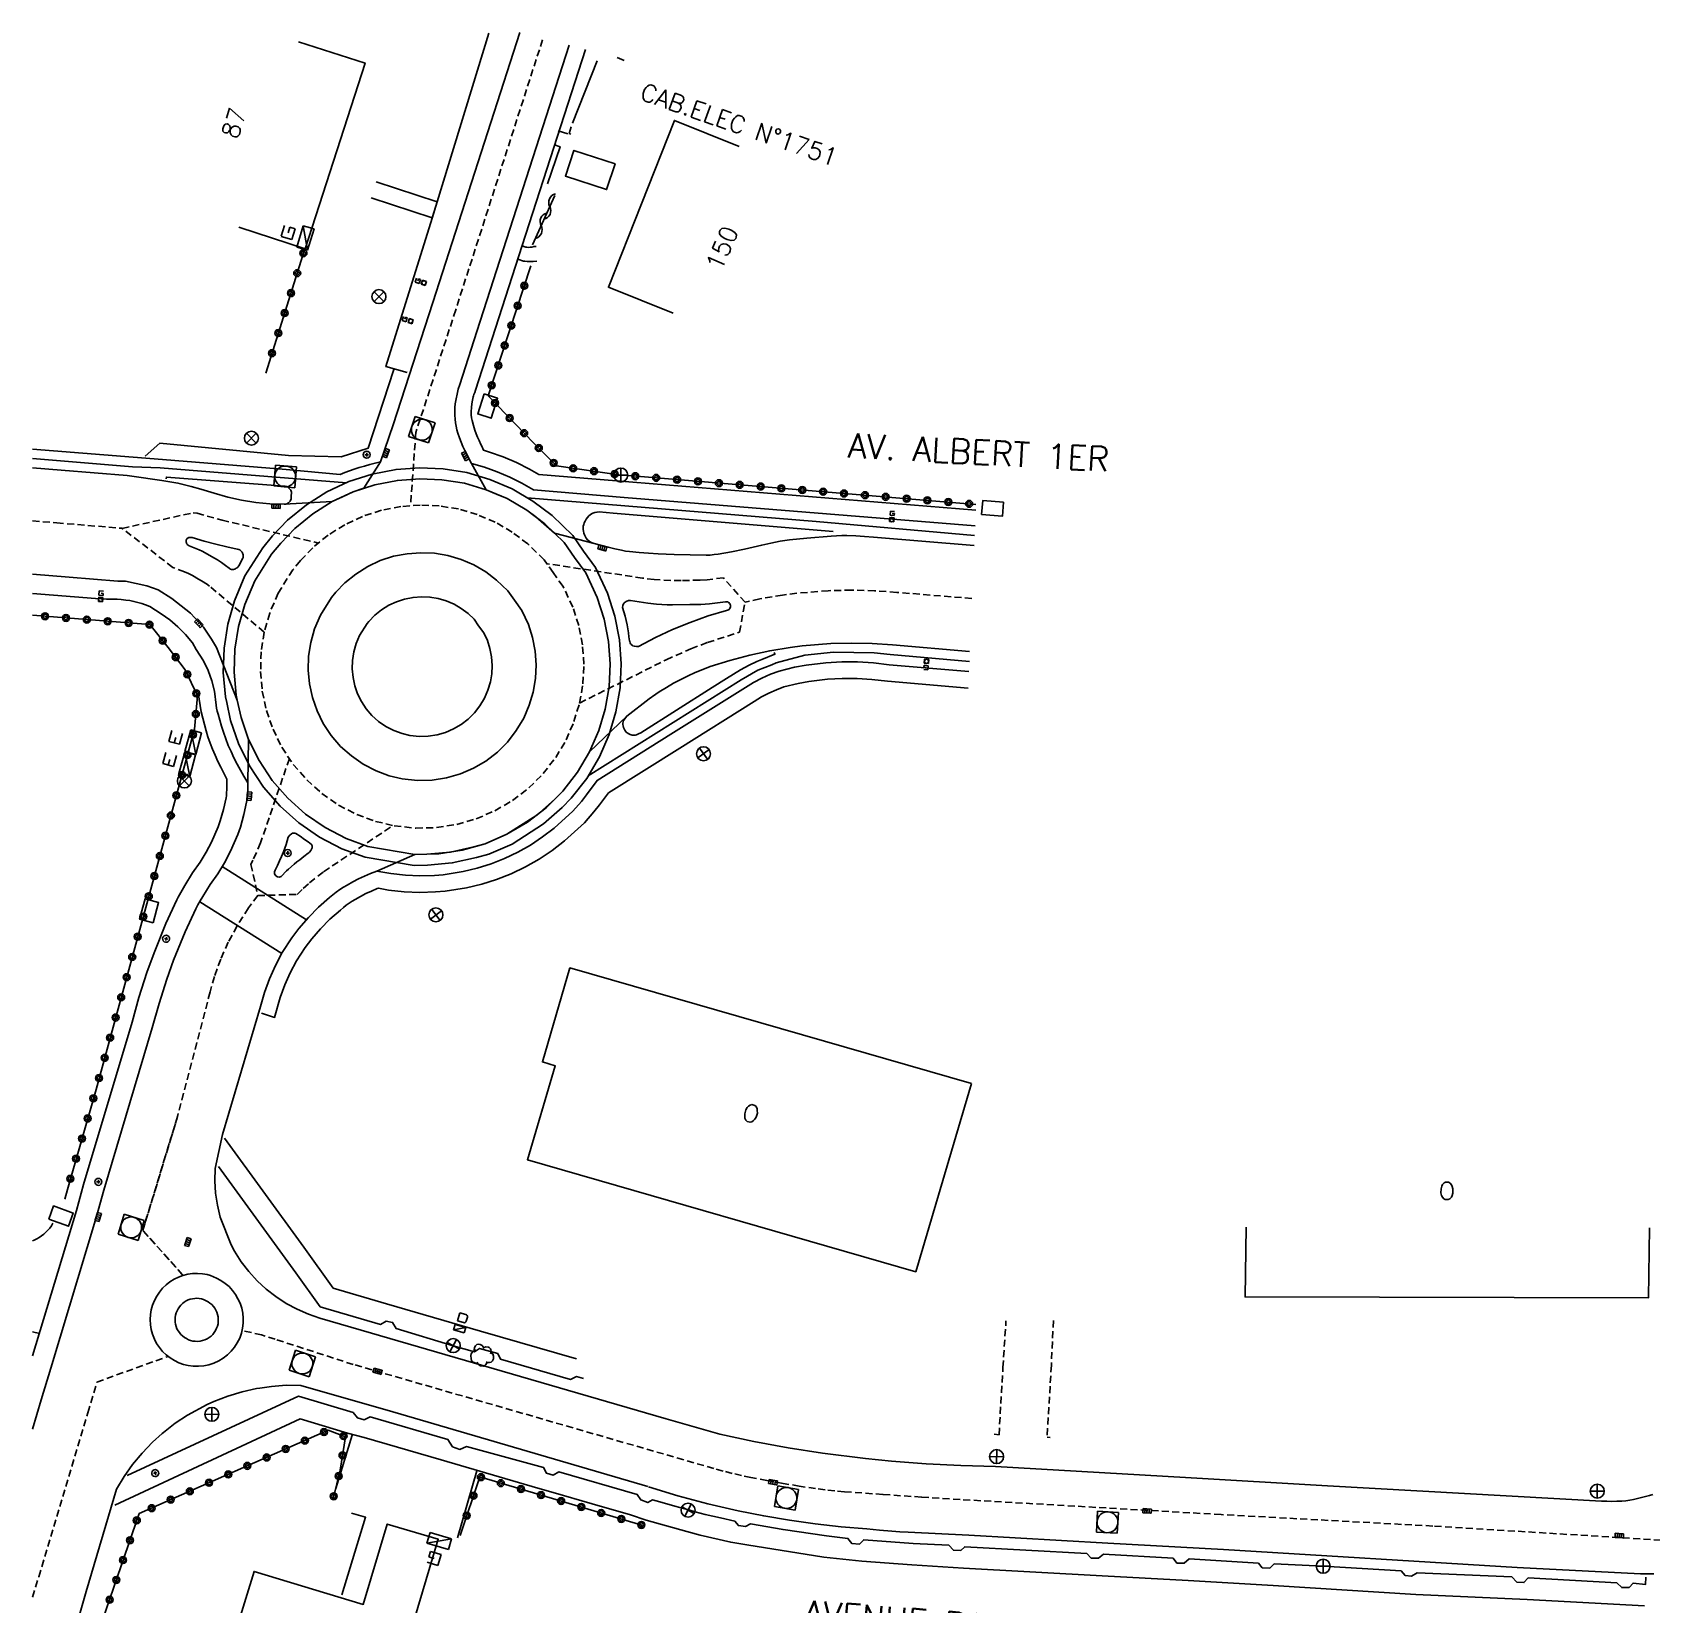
# Model space of a CAD drawing. Header units: millimetres. Extents: x 159000 to 159487, y 157000 to 157996.
# Drawn here: x 159000 to 159116, y 157536.9 to 157649.5 of the extents above; entities that cross this region are included whole.
import ezdxf
from ezdxf.enums import TextEntityAlignment as Align

# ---------------------------------------------------------------- set-up
doc = ezdxf.new("R2010")
doc.units = ezdxf.units.MM
doc.linetypes.add('DASHED', pattern=[0.75, 0.5, -0.25])
doc.layers.get('0').update_dxf_attribs({"linetype": 'CONTINUOUS'})
for name, color, linetype in [('W0001', 6, 'DASHED'), ('W0006', 2, 'CONTINUOUS'), ('W0008', 7, 'CONTINUOUS'), ('W0014', 7, 'CONTINUOUS'), ('W0015', 2, 'CONTINUOUS'), ('W0017', 7, 'CONTINUOUS'), ('W0020', 2, 'CONTINUOUS'), ('W0050', 7, 'CONTINUOUS'), ('W0051', 7, 'CONTINUOUS'), ('W0100', 7, 'CONTINUOUS'), ('W0105', 7, 'CONTINUOUS'), ('W0112', 1, 'DASHED'), ('W0300', 7, 'CONTINUOUS'), ('W0310', 3, 'CONTINUOUS'), ('W0322', 7, 'CONTINUOUS'), ('W0400', 7, 'CONTINUOUS'), ('W0420', 7, 'CONTINUOUS'), ('W0425', 7, 'CONTINUOUS'), ('W0430', 7, 'CONTINUOUS'), ('W0431', 7, 'CONTINUOUS'), ('W0432', 7, 'CONTINUOUS'), ('W0438', 7, 'CONTINUOUS'), ('W0469', 7, 'CONTINUOUS'), ('W0856', 7, 'CONTINUOUS'), ('W0989', 7, 'CONTINUOUS'), ('W0991', 7, 'CONTINUOUS'), ('W1336', 3, 'CONTINUOUS'), ('W1338', 7, 'CONTINUOUS'), ('W1471', 7, 'CONTINUOUS')]:
    doc.layers.add(name, color=color, linetype=linetype)
doc.styles.get("Standard").update_dxf_attribs({"font": 'romans.shx', "width": 0.85})

# ---------------------------------------------------------------- blocks, each defined once
blk = doc.blocks.new('T856')
for p, q in [((-0.125, 0), (0.125, 0)), ((0, 0.125), (0, -0.125))]:
    blk.add_line(p, q)
blk.add_ellipse((0, 0), major_axis=(-0.177, 0.177), ratio=1, start_param=3.9269908, end_param=10.2101761)
blk = doc.blocks.new('T425')
for p, q in [((-0.15, 0.6), (0.15, 0.6)), ((-0.15, 0.6), (-0.15, 0.3)), ((-0.15, 0.3), (0.15, 0.3)), ((-0.15, 0.15), (0.15, 0.15)), ((-0.15, -0.15), (-0.15, 0.15)), ((0, 0.45), (0.15, 0.45)), ((0.15, 0.45), (0.15, 0.3)), ((0.15, 0.15), (0.15, -0.15)), ((0.15, -0.15), (-0.15, -0.15))]:
    blk.add_line(p, q)
blk.add_ellipse((0, 0), major_axis=(-0.106, 0.106), ratio=1, start_param=3.926991, end_param=10.210176)
blk = doc.blocks.new('T400')
for p, q in [((-0.15, 0.3), (0.15, 0.3)), ((-0.15, -0.25), (-0.15, 0.3)), ((-0.15, 0.15), (0.15, 0.15)), ((-0.15, 0), (0.15, 0)), ((0.15, 0.3), (0.15, -0.25)), ((-0.15, -0.15), (0.15, -0.15)), ((-0.15, -0.25), (-0.15, -0.3)), ((-0.15, -0.3), (0.15, -0.3)), ((0.15, -0.3), (0.15, -0.25))]:
    blk.add_line(p, q)
blk = doc.blocks.new('T1471')
at = {"color": 0, "linetype": 'Continuous', "flags": 128}
blk.add_lwpolyline([(-0.75, -0.5), (-0.75, 0.5), (0.75, 0.5), (0.75, -0.5), (-0.75, -0.5)], dxfattribs=at)
blk = doc.blocks.new('T430')
at = {"flags": 128}
for points in [[(-0.4, 2.1), (0.4, 2.1)], [(-0.4, 2.1), (-0.4, 1.3)], [(-0.4, 1.7), (0, 1.7)], [(-0.4, 1.3), (0.4, 1.3)], [(0.8, 0.8), (-0.8, 0.8)], [(-0.8, 0.8), (-0.8, 0)], [(0.8, 0.8), (-0.8, 0)], [(-0.8, 0), (0.8, 0)], [(0.8, 0), (0.8, 0.8)]]:
    blk.add_lwpolyline(points, dxfattribs=at)
blk = doc.blocks.new('T420')
for p, q in [((0.75, 0.75), (-0.75, 0.75)), ((-0.75, 0.75), (-0.75, -0.75)), ((0.75, 0.75), (0.75, -0.75)), ((0.75, -0.75), (-0.75, -0.75))]:
    blk.add_line(p, q)
blk.add_ellipse((0, 0), major_axis=(-0.53, 0.53), ratio=1, start_param=3.926991, end_param=10.210176)
blk = doc.blocks.new('T432')
at = {"flags": 128}
for points in [[(-0.4, 2.1), (-0.4, 1.3)], [(-0.4, 1.3), (0.4, 1.3)], [(-0.39, 2.1), (0.41, 2.1)], [(0, 1.7), (0.4, 1.7)], [(0.4, 1.3), (0.4, 1.7)], [(0.8, 0.8), (-0.8, 0.8)], [(-0.8, 0.8), (-0.8, 0)], [(0.8, 0.8), (-0.8, 0)], [(-0.8, 0), (0.8, 0)], [(0.8, 0), (0.8, 0.8)]]:
    blk.add_lwpolyline(points, dxfattribs=at)
blk = doc.blocks.new('T469')
at = {"color": 0, "linetype": 'Continuous', "flags": 128}
for points in [[(-0.35, 0.35), (0.35, -0.35)], [(-0.35, -0.35), (0.35, 0.35)]]:
    blk.add_lwpolyline(points, dxfattribs=at)
at = {"color": 0, "linetype": 'Continuous'}
blk.add_circle((0, 0), 0.5, dxfattribs=at)
blk = doc.blocks.new('t322o')
at = {"color": 0, "linetype": 'Continuous'}
for radius in [0.25, 0.15]:
    blk.add_circle((0, 0), radius, dxfattribs=at)
blk = doc.blocks.new('t310o')
at = {"color": 0, "linetype": 'Continuous'}
for centre, start, end in [((-0.5, 0.38), 216.8699, 323.1304), ((0.5, -0.37), 36.8699, 143.1303)]:
    blk.add_arc(centre, 0.625, start, end, dxfattribs=at)
blk = doc.blocks.new('T300')
for p, q in [((-0.8, 0.51), (-0.86, 0.34)), ((-0.86, 0.34), (-0.86, 0.17)), ((-0.86, 0.17), (-0.74, 0.06)), ((-0.69, 0.63), (-0.8, 0.51)), ((-0.8, -0.06), (-0.74, 0.06)), ((-0.74, 0.06), (-0.69, 0.11)), ((-0.57, 0.69), (-0.69, 0.63)), ((-0.46, 0.69), (-0.57, 0.69)), ((-0.29, 0.63), (-0.46, 0.69)), ((-0.29, 0.63), (-0.17, 0.74)), ((-0.23, 0.57), (-0.29, 0.63)), ((-0.17, 0.74), (-0.06, 0.8)), ((-0.06, 0.8), (0.06, 0.8)), ((0.06, 0.8), (0.23, 0.74)), ((0.23, 0.74), (0.34, 0.63)), ((0.34, 0.63), (0.4, 0.51)), ((0.46, 0.46), (0.34, 0.46)), ((0.4, 0.51), (0.4, 0.46)), ((0.57, 0.4), (0.46, 0.46)), ((0.57, 0.4), (0.69, 0.29)), ((0.69, 0.29), (0.74, 0.17)), ((0.74, 0.06), (0.69, -0.17)), ((0.74, 0.17), (0.74, 0.06)), ((-0.8, -0.17), (-0.8, -0.06)), ((-0.8, -0.23), (-0.8, -0.17)), ((-0.74, -0.34), (-0.8, -0.23)), ((-0.69, -0.4), (-0.74, -0.34)), ((-0.51, -0.46), (-0.69, -0.4)), ((-0.4, -0.46), (-0.51, -0.46)), ((-0.4, -0.46), (-0.34, -0.46)), ((-0.34, -0.46), (-0.34, -0.4)), ((-0.34, -0.51), (-0.34, -0.46)), ((-0.29, -0.63), (-0.34, -0.51)), ((-0.17, -0.74), (-0.29, -0.63)), ((-0.06, -0.8), (-0.17, -0.74)), ((0.06, -0.8), (-0.06, -0.8)), ((0.17, -0.74), (0.06, -0.8)), ((0.23, -0.69), (0.17, -0.74)), ((0.29, -0.46), (0.23, -0.46)), ((0.29, -0.63), (0.23, -0.69)), ((0.46, -0.4), (0.29, -0.46)), ((0.34, -0.51), (0.29, -0.63)), ((0.34, -0.51), (0.34, -0.46)), ((0.57, -0.34), (0.46, -0.4)), ((0.63, -0.29), (0.57, -0.34)), ((0.69, -0.17), (0.63, -0.29))]:
    blk.add_line(p, q)
blk = doc.blocks.new('T438')
for p, q in [((-0.4, 0.2), (0.4, 0.2)), ((-0.4, -0.2), (-0.4, 0.2)), ((0.15, 1.1), (-0.3, 1.1)), ((-0.3, 1.1), (-0.3, 0.5)), ((-0.3, 0.5), (0.15, 0.5)), ((0.3, 0.65), (0.3, 0.95)), ((0.4, 0.2), (0.4, -0.2))]:
    blk.add_line(p, q)
at = {"flags": 128}
for points in [[(-0.4, -0.2), (0.4, 0.2)], [(0.4, -0.2), (-0.4, -0.2)]]:
    blk.add_lwpolyline(points, dxfattribs=at)
for centre, major_axis, start_param, end_param in [((0.15, 0.95), (0.106, -0.106), 0.785398, 2.356194), ((0.15, 0.65), (0.106, 0.106), 3.926991, 5.497787)]:
    blk.add_ellipse(centre, major_axis=major_axis, ratio=1, start_param=start_param, end_param=end_param)

msp = doc.modelspace()

# ---------------------------------------------------------------- linework, layer by layer
at = {"layer": 'W0001'}
for points in [[(159036.55, 157648.94), (159030.33, 157629.6), (159027.47, 157620.8), (159027.47, 157620.8), (159027.09, 157615.56)], [(159000, 157614.48), (159001.74, 157614.34), (159006.42, 157613.95), (159006.44, 157613.94), (159011.52, 157615.06), (159011.8, 157615.02), (159013.59, 157614.53), (159020.5, 157612.89)], [(159016.61, 157606.51), (159012.69, 157609.8), (159012.47, 157609.96), (159012.38, 157610.02), (159012.28, 157610.09), (159011.9, 157610.31), (159011.46, 157610.56), (159011.32, 157610.64), (159011.19, 157610.7), (159010.9, 157610.82), (159010.06, 157611.15), (159006.42, 157613.95)], [(159039.2, 157601.43), (159045.41, 157604.53), (159047.18, 157605.32), (159048.36, 157605.77), (159050.65, 157606.5), (159051.06, 157608.65), (159049.5, 157610.4), (159048.34, 157610.26), (159047.82, 157610.23), (159046.47, 157610.21), (159045.73, 157610.2), (159044.55, 157610.28), (159043.71, 157610.38), (159036.86, 157611.41)], [(159067.31, 157608.92), (159061.92, 157609.36), (159060.34, 157609.48), (159058.69, 157609.52), (159057.02, 157609.48), (159054.76, 157609.3), (159053.73, 157609.17), (159052.11, 157608.9), (159051.06, 157608.65)], [(159018.41, 157597.46), (159016.35, 157591.42), (159015.8, 157590.18), (159015.66, 157589.88), (159016.15, 157587.64), (159018.98, 157587.73), (159019.4, 157588.16), (159019.85, 157588.56), (159020.86, 157589.35), (159025.84, 157592.66)], [(159016.15, 157587.64), (159015.49, 157586.76), (159014.66, 157585.47), (159014.03, 157584.3), (159013.49, 157583.09), (159013.04, 157581.85), (159012.73, 157580.74), (159010.4, 157571.82)], [(159012.77, 157560.43), (159012.52, 157560.5), (159012.18, 157560.56), (159011.83, 157560.58), (159011.48, 157560.57), (159011.13, 157560.52), (159010.79, 157560.44), (159010.46, 157560.32), (159010.15, 157560.17), (159009.85, 157559.98), (159009.58, 157559.77), (159009.33, 157559.52), (159009.1, 157559.25), (159008.91, 157558.96), (159008.74, 157558.65), (159008.61, 157558.32), (159008.52, 157557.98), (159008.46, 157557.63), (159008.44, 157557.27), (159008.46, 157556.91), (159008.51, 157556.56), (159008.61, 157556.22), (159008.74, 157555.88), (159008.9, 157555.57), (159009.1, 157555.27), (159009.33, 157555), (159009.58, 157554.75), (159009.86, 157554.53), (159010.17, 157554.34), (159010.49, 157554.19), (159010.82, 157554.07), (159011.17, 157553.98), (159011.53, 157553.94), (159011.9, 157553.93), (159012.28, 157553.96), (159012.65, 157554.04), (159013, 157554.16), (159013.35, 157554.32), (159013.67, 157554.51), (159013.97, 157554.74), (159014.24, 157555.01), (159014.48, 157555.3), (159014.68, 157555.62), (159014.85, 157555.95), (159014.97, 157556.31), (159015.06, 157556.66), (159015.1, 157557.02), (159015.11, 157557.38), (159015.07, 157557.74), (159015, 157558.1), (159014.88, 157558.44), (159014.73, 157558.77), (159014.55, 157559.08), (159014.33, 157559.37), (159014.09, 157559.64), (159013.81, 157559.87), (159013.51, 157560.08), (159013.19, 157560.25), (159012.77, 157560.43)], [(159017.39, 157555.87), (159016.42, 157556.18), (159015.02, 157556.49)], [(159119.9, 157541.48), (159117.42, 157541.43), (159100.32, 157542.49), (159085.16, 157543.31), (159066.46, 157544.39), (159063.7, 157544.56), (159060.93, 157544.75), (159058.17, 157544.95), (159057.48, 157545.01), (159056.79, 157545.08), (159056.11, 157545.17), (159054.94, 157545.35), (159053.78, 157545.54), (159052.62, 157545.75), (159051.47, 157545.97), (159050.8, 157546.11), (159050.14, 157546.26), (159049.48, 157546.43), (159048.82, 157546.61), (159022.99, 157554.06), (159017.39, 157555.87)], [(159003.97, 157550.6), (159004.62, 157552.8), (159009.72, 157554.64)], [(159000, 157537.39), (159000.46, 157538.86), (159003.97, 157550.6)]]:
    msp.add_lwpolyline(points, dxfattribs=at)
for points in [[(159027.78, 157615.61), (159026.4, 157615.51), (159025.01, 157615.24), (159023.66, 157614.8), (159022.38, 157614.2), (159021.18, 157613.45), (159020.08, 157612.55), (159019.2, 157611.63), (159018.66, 157610.98), (159017.6, 157609.3), (159017, 157607.87), (159016.61, 157606.51), (159016.39, 157605.11), (159016.35, 157603.69), (159016.47, 157602.28), (159016.77, 157600.9), (159017.24, 157599.56), (159017.87, 157598.26), (159018.69, 157597.04), (159019.65, 157595.93), (159020.74, 157594.96), (159021.94, 157594.12), (159023.24, 157593.45), (159024.59, 157592.96), (159025.92, 157592.64), (159027.47, 157592.47), (159028.95, 157592.51), (159030.4, 157592.74), (159031.8, 157593.14), (159033.14, 157593.72), (159034.4, 157594.46), (159035.56, 157595.35), (159036.6, 157596.38), (159037.49, 157597.54), (159038.24, 157598.79), (159038.8, 157600.1), (159039.2, 157601.43), (159039.44, 157602.81), (159039.51, 157604.21), (159039.41, 157605.6), (159039.14, 157606.98), (159038.71, 157608.31), (159038.02, 157609.79), (159037.31, 157610.77), (159036.66, 157611.69), (159035.49, 157612.83), (159034.37, 157613.68), (159033.16, 157614.38), (159031.87, 157614.93), (159030.53, 157615.33), (159029.15, 157615.55)], [(159010.4, 157571.82), (159007.91, 157563.66), (159010.79, 157560.44), (159007.91, 157563.66)]]:
    msp.add_lwpolyline(points, close=True, dxfattribs=at)
at = {"layer": 'W0006'}
msp.add_lwpolyline([(159026.85, 157625.11), (159025.33, 157625.53), (159028.64, 157636.16), (159029.01, 157637.33), (159032.71, 157649.41)], dxfattribs=at)
at = {"layer": 'W0008'}
for points in [[(159034.91, 157649.46), (159028.69, 157630.12), (159025.85, 157621.35), (159024.94, 157618.71), (159023.75, 157616.81), (159022.97, 157616.56), (159022.22, 157616.21), (159022.22, 157616.21), (159021.48, 157615.86), (159018.03, 157615.67), (159017, 157615.69), (159016, 157615.8), (159014.99, 157615.96), (159014, 157616.18), (159013.02, 157616.46), (159012.06, 157616.74), (159011.38, 157616.93), (159010.71, 157617.11), (159010.42, 157617.18), (159010.13, 157617.23), (159009.27, 157617.36), (159007.12, 157617.68), (159006.8, 157617.72), (159002.06, 157618.12), (159000, 157618.28)], [(159038.46, 157648.55), (159031.84, 157628.05), (159030.62, 157624.25), (159030.51, 157623.91), (159030.43, 157623.56), (159030.36, 157623.21), (159030.3, 157622.86), (159030.27, 157622.59), (159030.26, 157622.31), (159030.26, 157622.04), (159030.28, 157621.77), (159030.31, 157621.51), (159030.35, 157621.25), (159030.41, 157621), (159030.48, 157620.75), (159030.59, 157620.43), (159030.71, 157620.12), (159030.84, 157619.81), (159030.99, 157619.51), (159031.46, 157618.59), (159032.51, 157616.71), (159033.26, 157616.39), (159034.01, 157616.07), (159035.42, 157615.25), (159036.07, 157614.76), (159037.41, 157613.59), (159040.24, 157612.85), (159041.25, 157612.59), (159041.73, 157612.48), (159042.21, 157612.37), (159042.49, 157612.32), (159042.78, 157612.28), (159043.46, 157612.21), (159044.15, 157612.16), (159044.84, 157612.12), (159045.98, 157612.07), (159047.12, 157612.04), (159048.26, 157612.02), (159048.56, 157612.03), (159048.85, 157612.06), (159049.14, 157612.1), (159050.08, 157612.27), (159051.02, 157612.46), (159051.95, 157612.67), (159052.25, 157612.74), (159052.91, 157612.88), (159053.57, 157613.02), (159053.91, 157613.07), (159054.24, 157613.11), (159055.49, 157613.24), (159057.23, 157613.39), (159057.6, 157613.41), (159057.98, 157613.42), (159058.35, 157613.42), (159058.99, 157613.4), (159059.62, 157613.37), (159060.26, 157613.32), (159067.47, 157612.72)], [(159000, 157610.67), (159002.64, 157610.45), (159006.13, 157610.16), (159006.67, 157610.15), (159008.2, 157609.82), (159009.01, 157609.53), (159009.98, 157608.91), (159011.32, 157607.87), (159012.25, 157606.87), (159012.84, 157606.01), (159013.18, 157605.41), (159014.68, 157601.64), (159014.95, 157600.39), (159015.49, 157598.83), (159015.44, 157595.72), (159015.44, 157595.72), (159015.44, 157595.26), (159015.42, 157594.81), (159015.39, 157594.57), (159015.35, 157594.34), (159015.16, 157593.44), (159014.9, 157592.54), (159014.71, 157592.02), (159014.2, 157590.82), (159013.77, 157589.99), (159013.28, 157589.2), (159012.74, 157588.44), (159012.21, 157587.58), (159012.03, 157587.27), (159011.85, 157586.97), (159011.78, 157586.83), (159011.71, 157586.69), (159010.95, 157585.04), (159010.12, 157583.01), (159009.63, 157581.65), (159009.08, 157579.92), (159008.59, 157578.17), (159005.11, 157566.55), (159004.59, 157564.66), (159001.31, 157553.79), (159000.63, 157551.52)], [(159018.19, 157558.43), (159018.18, 157558.43), (159017.44, 157558.92), (159016.74, 157559.46), (159016.1, 157560.06), (159015.5, 157560.72), (159014.96, 157561.42), (159014.49, 157562.17), (159014.23, 157562.64), (159014.23, 157562.64), (159013.46, 157564.6), (159013.25, 157565.46), (159013.12, 157566.34), (159013.07, 157567.22), (159013.09, 157568.1), (159013.61, 157570.53), (159016.34, 157579.69), (159016.62, 157580.7), (159016.98, 157581.68), (159017.41, 157582.64), (159017.9, 157583.56), (159018.58, 157584.61), (159019.09, 157585.28), (159019.77, 157586.07), (159020.5, 157586.81), (159021.29, 157587.5), (159021.53, 157587.7), (159021.77, 157587.89), (159022.02, 157588.08), (159022.28, 157588.25), (159022.54, 157588.4), (159022.95, 157588.63), (159023.37, 157588.84), (159023.8, 157589.04), (159024.23, 157589.23), (159024.67, 157589.4), (159027.39, 157590.59), (159029.12, 157590.63), (159030.8, 157590.89), (159032.43, 157591.36), (159034, 157592.03), (159035.46, 157592.89), (159036.81, 157593.93), (159038.01, 157595.13), (159039.05, 157596.47), (159039.92, 157597.94), (159042.59, 157600.49), (159044.18, 157601.73), (159044.18, 157601.73), (159044.18, 157601.73), (159044.35, 157601.86), (159044.42, 157601.91), (159044.91, 157602.24), (159045.42, 157602.55), (159045.93, 157602.85), (159046.45, 157603.13), (159046.97, 157603.38), (159047.49, 157603.62), (159048.02, 157603.84), (159048.56, 157604.04), (159048.56, 157604.04), (159049.97, 157604.48), (159051.39, 157604.87), (159052.83, 157605.18), (159054.28, 157605.42), (159055.15, 157605.53), (159057.21, 157605.7), (159058.68, 157605.73), (159060.16, 157605.69), (159061.63, 157605.59), (159067.14, 157605.13)], [(159116.09, 157544.74), (159115.86, 157544.67), (159114.98, 157544.45), (159114.7, 157544.39), (159114.43, 157544.34), (159114.15, 157544.3), (159113.87, 157544.28), (159113.51, 157544.26), (159113.15, 157544.25), (159112.79, 157544.26), (159112.42, 157544.28), (159112.42, 157544.28), (159092.79, 157545.38), (159082.61, 157545.96), (159082.61, 157545.96), (159069, 157546.76), (159066.52, 157546.82), (159064.03, 157546.95), (159061.55, 157547.14), (159059.68, 157547.32), (159056.6, 157547.72), (159054.14, 157548.1), (159051.69, 157548.55), (159049.26, 157549.06), (159045.4, 157550.16), (159039.08, 157552.01), (159023.55, 157556.51), (159020.6, 157557.37), (159019.77, 157557.66), (159018.96, 157558.01), (159018.18, 157558.43)], [(159009.3, 157549.12), (159009.39, 157549.2), (159010.23, 157549.85), (159011.12, 157550.44), (159012.52, 157551.2), (159013.01, 157551.42), (159014, 157551.8), (159015.02, 157552.1), (159016.06, 157552.34), (159016.3, 157552.37)], [(159016.3, 157552.37), (159017.12, 157552.49), (159018.18, 157552.57), (159019.24, 157552.56), (159022.15, 157551.71), (159025.42, 157550.78), (159044.1, 157545.31)], [(159000, 157549.42), (159000.63, 157551.52)], [(159000, 157526.58), (159000.82, 157528.55), (159001.68, 157530.83), (159002.47, 157533.13), (159003.19, 157535.45), (159003.85, 157537.79), (159006.02, 157545.12), (159006.57, 157546.03), (159007.18, 157546.9), (159007.86, 157547.72), (159008.6, 157548.49), (159009.3, 157549.12)], [(159044.13, 157545.29), (159044.13, 157545.3)], [(159044.13, 157545.3), (159046.24, 157544.66), (159048.39, 157544.09), (159050.57, 157543.58), (159052.4, 157543.22), (159054.23, 157542.91), (159056.08, 157542.65), (159057.93, 157542.44), (159059.78, 157542.28), (159060.68, 157542.2), (159061.57, 157542.12), (159062.15, 157542.08), (159062.73, 157542.05), (159067.09, 157541.83), (159077.04, 157541.27), (159085.34, 157540.81), (159106.37, 157539.51), (159115.2, 157539.07), (159116.15, 157539.06)]]:
    msp.add_lwpolyline(points, dxfattribs=at)
msp.add_lwpolyline([(159027.83, 157612.2), (159026.85, 157612.13), (159025.87, 157611.94), (159024.92, 157611.63), (159024.02, 157611.2), (159023.17, 157610.67), (159022.39, 157610.04), (159021.75, 157609.37), (159021.43, 157608.98), (159020.63, 157607.72), (159020.22, 157606.74), (159019.94, 157605.78), (159019.79, 157604.79), (159019.76, 157603.79), (159019.85, 157602.8), (159020.06, 157601.82), (159020.39, 157600.88), (159020.83, 157599.97), (159021.41, 157599.1), (159022.08, 157598.32), (159022.85, 157597.64), (159023.7, 157597.05), (159024.62, 157596.58), (159025.57, 157596.22), (159026.49, 157596.01), (159027.6, 157595.89), (159028.65, 157595.91), (159029.66, 157596.07), (159030.66, 157596.36), (159031.6, 157596.76), (159032.49, 157597.28), (159033.31, 157597.91), (159034.04, 157598.64), (159034.67, 157599.46), (159035.2, 157600.34), (159035.6, 157601.28), (159035.88, 157602.21), (159036.05, 157603.18), (159036.1, 157604.17), (159036.03, 157605.15), (159035.84, 157606.12), (159035.53, 157607.06), (159035.07, 157608.05), (159034.53, 157608.79), (159034.05, 157609.48), (159033.26, 157610.24), (159032.48, 157610.84), (159031.63, 157611.33), (159030.72, 157611.72), (159029.77, 157612), (159028.8, 157612.16)], close=True, dxfattribs=at)
at = {"layer": 'W0014'}
for points in [[(159067.58, 157615.25), (159041.85, 157617.35), (159036.29, 157617.8), (159035.61, 157618.19), (159034.68, 157618.66), (159033.72, 157619.07), (159032.74, 157619.41), (159032.31, 157619.55), (159032.19, 157619.83), (159032.13, 157619.96), (159032.01, 157620.23), (159031.89, 157620.48), (159031.79, 157620.72), (159031.7, 157620.97), (159031.59, 157621.31), (159031.5, 157621.66), (159031.46, 157621.86), (159031.44, 157622.07), (159031.44, 157622.27), (159031.47, 157622.64), (159031.51, 157623), (159031.58, 157623.37), (159031.6, 157623.44), (159031.63, 157623.52), (159031.69, 157623.68), (159031.75, 157623.85), (159035.08, 157634.19), (159039.62, 157648.25)], [(159008.07, 157619.12), (159009.14, 157620.04), (159018.34, 157619.16), (159022.12, 157619.06), (159024.06, 157619.68), (159025.89, 157625.33)], [(159067.03, 157602.5), (159061.26, 157603), (159060.15, 157603.13), (159059.09, 157603.2), (159058.02, 157603.2), (159056.96, 157603.14), (159055.62, 157602.97), (159054.85, 157602.83), (159053.84, 157602.59), (159053.31, 157602.39), (159052.77, 157602.15), (159052.24, 157601.88), (159051.71, 157601.55), (159046.38, 157598.2), (159041.28, 157595), (159040.64, 157594.13), (159040.23, 157593.63), (159039.55, 157592.86), (159038.13, 157591.56), (159037.23, 157590.87), (159036.3, 157590.25), (159035.32, 157589.7), (159034.31, 157589.21), (159033.26, 157588.8), (159032.19, 157588.46), (159031.09, 157588.2), (159029.58, 157587.96), (159028.87, 157587.9), (159027.75, 157587.87), (159026.63, 157587.92), (159025.52, 157588.04), (159024.79, 157588.18), (159024.69, 157588.14), (159024.29, 157587.96), (159023.89, 157587.78), (159023.51, 157587.58), (159023.13, 157587.37), (159022.91, 157587.24), (159022.69, 157587.1), (159022.49, 157586.95), (159022.29, 157586.79), (159022.07, 157586.6), (159021.31, 157585.95), (159020.64, 157585.27), (159020.01, 157584.54), (159019.55, 157583.93), (159018.92, 157582.96), (159018.47, 157582.11), (159018.08, 157581.24), (159017.75, 157580.34), (159017.35, 157578.92), (159016.42, 157579.23)], [(159000, 157554.67), (159003.15, 157565.08), (159003.66, 157566.96), (159007.14, 157578.58), (159007.63, 157580.35), (159008.21, 157582.14), (159008.72, 157583.55), (159009.57, 157585.64), (159010.35, 157587.34), (159010.44, 157587.52), (159010.54, 157587.7), (159010.73, 157588.04), (159010.92, 157588.36), (159011.48, 157589.27), (159012.02, 157590.03), (159012.46, 157590.74), (159012.84, 157591.46), (159013.31, 157592.57), (159013.46, 157593), (159013.69, 157593.81), (159013.88, 157594.64), (159013.9, 157594.78), (159013.91, 157594.92), (159013.93, 157595.31), (159013.94, 157595.99), (159013.71, 157596.41), (159013.49, 157596.83), (159013.28, 157597.25), (159013.09, 157597.69), (159012.91, 157598.12), (159012.74, 157598.57), (159012.58, 157599.01), (159012.44, 157599.45), (159012.32, 157599.9), (159012.2, 157600.35), (159012.1, 157600.8), (159012.01, 157601.26), (159011.94, 157601.72), (159011.88, 157602.18)], [(159019.44, 157562.46), (159013.76, 157570.27)], [(159018.87, 157560.62), (159013.33, 157568.24)], [(159038.98, 157554.47), (159032.1, 157556.45), (159025.38, 157558.41), (159021.56, 157559.53), (159019.44, 157562.46)], [(159039.48, 157553.05), (159038.98, 157553.19), (159038.55, 157552.99), (159033.53, 157554.43), (159033.53, 157554.45), (159033.34, 157554.85), (159032.04, 157555.21), (159031.67, 157554.97), (159030.15, 157555.4), (159026.05, 157556.64), (159025.8, 157557.07), (159025.35, 157557.16), (159024.95, 157556.93), (159020.62, 157558.2), (159018.87, 157560.62)], [(159115.59, 157538.83), (159115.57, 157538.31), (159114.67, 157538.4), (159114.39, 157538.09), (159113.86, 157538.08), (159113.52, 157538.42), (159107.17, 157538.78), (159106.85, 157538.44), (159106.35, 157538.47), (159105.98, 157538.86), (159099.2, 157539.13), (159098.8, 157538.9), (159098.35, 157538.94), (159098.35, 157538.94), (159098.05, 157539.27), (159092.47, 157539.61), (159088.97, 157539.78), (159088.64, 157539.47), (159088.11, 157539.5), (159087.83, 157539.84), (159082.88, 157540.13), (159082.52, 157539.84), (159081.99, 157539.83), (159081.72, 157540.18), (159076.73, 157540.47), (159076.38, 157540.19), (159075.85, 157540.2), (159075.55, 157540.52), (159066.79, 157541.01), (159066.51, 157540.73), (159065.98, 157540.75), (159065.66, 157541.11), (159063.1, 157541.25), (159059.56, 157541.51), (159059.25, 157541.18), (159058.7, 157541.24), (159058.43, 157541.6), (159056.89, 157541.79), (159053.78, 157542.24), (159051.44, 157542.65), (159051.09, 157542.46), (159050.58, 157542.52), (159050.33, 157542.83), (159049.3, 157543.07), (159048.21, 157543.32), (159047.48, 157543.51), (159047.1, 157543.62), (159046.02, 157543.91), (159044.95, 157544.23), (159044.42, 157544.37), (159044.08, 157544.17), (159043.58, 157544.36), (159043.33, 157544.74), (159037.72, 157546.37), (159037.32, 157546.13), (159036.83, 157546.28), (159036.62, 157546.68), (159031.11, 157548.18), (159030.62, 157547.98), (159030.1, 157548.17), (159029.77, 157548.68), (159024.19, 157550.3), (159023.77, 157550.09), (159023.29, 157550.23), (159022.97, 157550.62), (159019.07, 157551.8), (159006.8, 157546.1)], [(159005.91, 157543.98), (159019.19, 157550.16), (159022.57, 157549.15), (159023.78, 157548.82), (159029.29, 157547.23), (159029.29, 157547.23), (159036.21, 157545.2), (159037.3, 157544.9), (159040.1, 157544.09), (159042.86, 157543.28), (159043.97, 157542.91), (159046.89, 157542.09), (159047.84, 157541.84), (159050.03, 157541.33), (159051.19, 157541.14), (159056.69, 157540.26), (159059.42, 157539.98), (159063, 157539.71), (159066.7, 157539.47), (159076.64, 157538.93), (159082.8, 157538.59), (159088.88, 157538.24), (159099.12, 157537.59), (159107.09, 157537.24), (159115.49, 157536.77)]]:
    msp.add_lwpolyline(points, dxfattribs=at)
at = {"layer": 'W0015'}
for points in [[(159014.09, 157611.09), (159014.11, 157611.07), (159014.19, 157611.03), (159014.27, 157611), (159014.33, 157610.99), (159014.4, 157611), (159014.48, 157611.02), (159014.55, 157611.05), (159014.61, 157611.08), (159014.66, 157611.11), (159014.71, 157611.16), (159014.78, 157611.27), (159015.07, 157611.8), (159015.09, 157611.86), (159015.11, 157611.92), (159015.11, 157611.98), (159015.1, 157612.05), (159015.08, 157612.11), (159015.06, 157612.17), (159015.03, 157612.23), (159014.99, 157612.28), (159014.96, 157612.32), (159014.92, 157612.36), (159014.86, 157612.4), (159014.79, 157612.43), (159014.68, 157612.46), (159013.92, 157612.63), (159013.15, 157612.81), (159012.3, 157613.03), (159011.44, 157613.28), (159011.32, 157613.3), (159011.25, 157613.3), (159011.2, 157613.28), (159011.17, 157613.27), (159011.13, 157613.24), (159011.1, 157613.22), (159011.07, 157613.19), (159011.04, 157613.14), (159011.02, 157613.09), (159011.01, 157613.02), (159011.01, 157612.96), (159011.03, 157612.9), (159011.05, 157612.85), (159011.08, 157612.81), (159011.11, 157612.76)], [(159011.11, 157612.76), (159011.16, 157612.73), (159011.24, 157612.7), (159011.24, 157612.7)], [(159011.24, 157612.7), (159011.6, 157612.56), (159011.96, 157612.41), (159012.17, 157612.31), (159012.37, 157612.2), (159012.84, 157611.93), (159013.25, 157611.69), (159013.41, 157611.59), (159013.56, 157611.49), (159013.83, 157611.29), (159014.09, 157611.09)]]:
    msp.add_lwpolyline(points, dxfattribs=at)
for points in [[(159027.88, 157609.04), (159027.27, 157609), (159026.66, 157608.88), (159026.08, 157608.69), (159025.53, 157608.43), (159025.01, 157608.11), (159024.53, 157607.72), (159024.1, 157607.28), (159023.99, 157607.14), (159023.43, 157606.26), (159023.19, 157605.69), (159023.02, 157605.1), (159022.93, 157604.49), (159022.91, 157603.88), (159022.97, 157603.27), (159023.09, 157602.67), (159023.3, 157602.09), (159023.57, 157601.54), (159023.92, 157601.01), (159024.33, 157600.54), (159024.8, 157600.11), (159025.33, 157599.75), (159025.89, 157599.46), (159026.48, 157599.24), (159027.03, 157599.11), (159027.73, 157599.04), (159028.36, 157599.06), (159028.99, 157599.15), (159029.6, 157599.33), (159030.18, 157599.58), (159030.73, 157599.9), (159031.23, 157600.28), (159031.67, 157600.73), (159032.06, 157601.23), (159032.39, 157601.78), (159032.64, 157602.36), (159032.81, 157602.94), (159032.91, 157603.53), (159032.94, 157604.13), (159032.9, 157604.73), (159032.78, 157605.33), (159032.6, 157605.9), (159032.34, 157606.45), (159031.96, 157606.97), (159031.64, 157607.43), (159031.21, 157607.85), (159030.73, 157608.21), (159030.21, 157608.52), (159029.65, 157608.75), (159029.08, 157608.92), (159028.48, 157609.02)], [(159043.43, 157605.49), (159043.28, 157605.47), (159043.13, 157605.5), (159043.02, 157605.54), (159042.99, 157605.56), (159042.9, 157605.62), (159042.86, 157605.67), (159042.82, 157605.75), (159042.79, 157605.83), (159042.77, 157605.89), (159042.74, 157606.18), (159042.7, 157606.46), (159042.65, 157606.75), (159042.6, 157607.03), (159042.53, 157607.34), (159042.46, 157607.65), (159042.37, 157607.96), (159042.28, 157608.27), (159042.3, 157608.42), (159042.33, 157608.5), (159042.36, 157608.56), (159042.4, 157608.6), (159042.46, 157608.66), (159042.53, 157608.7), (159042.59, 157608.73), (159042.65, 157608.76), (159042.69, 157608.77), (159042.73, 157608.77), (159042.79, 157608.78), (159042.84, 157608.77), (159043.47, 157608.67), (159044.08, 157608.59), (159044.7, 157608.52), (159045.09, 157608.49), (159045.48, 157608.47), (159045.87, 157608.47), (159047.11, 157608.48), (159047.89, 157608.5), (159048.2, 157608.51), (159048.5, 157608.54), (159049.08, 157608.6), (159049.66, 157608.68), (159049.77, 157608.68), (159049.83, 157608.67), (159049.88, 157608.64), (159049.92, 157608.61), (159049.95, 157608.57), (159049.98, 157608.53), (159050, 157608.48), (159050.01, 157608.44), (159050.02, 157608.38), (159050.01, 157608.32), (159049.99, 157608.25), (159049.95, 157608.18), (159049.92, 157608.14), (159049.87, 157608.11), (159049.81, 157608.08), (159049.72, 157608.06), (159048.42, 157607.67), (159047.13, 157607.21), (159045.87, 157606.7), (159044.64, 157606.12)], [(159017.4, 157589.47), (159017.34, 157589.34), (159017.35, 157589.19), (159017.43, 157589.06), (159017.55, 157588.98), (159017.69, 157588.96), (159017.82, 157589.01), (159017.92, 157589.11), (159018.12, 157589.33), (159018.21, 157589.42), (159018.35, 157589.54), (159018.76, 157589.89), (159018.95, 157590.05), (159019.15, 157590.21), (159019.45, 157590.44), (159019.75, 157590.67), (159019.83, 157590.73), (159019.86, 157590.76), (159019.94, 157590.87), (159020.03, 157591.01), (159020.05, 157591.05), (159020.05, 157591.11), (159020.04, 157591.2), (159020, 157591.31), (159019.75, 157591.49), (159019.5, 157591.67), (159019.19, 157591.89), (159018.87, 157592.1), (159018.81, 157592.11), (159018.71, 157592.12), (159018.63, 157592.11), (159018.56, 157592.07), (159018.45, 157591.96), (159018.33, 157591.82), (159018.25, 157591.56), (159018.17, 157591.3), (159018.08, 157591.04), (159017.98, 157590.78), (159017.85, 157590.45), (159017.71, 157590.12), (159017.56, 157589.8), (159017.4, 157589.47)]]:
    msp.add_lwpolyline(points, close=True, dxfattribs=at)
at = {"layer": 'W0017'}
for points in [[(159040.46, 157647.42), (159038.7, 157642.96)], [(159037.41, 157641.41), (159037.81, 157641.27), (159036.9, 157638.61)], [(159038.37, 157642.21), (159037.67, 157642.42)], [(159034.78, 157633.23), (159035.19, 157633.09), (159035.23, 157633.08), (159035.27, 157633.07), (159035.45, 157633.06), (159035.62, 157633.06), (159035.88, 157633.06), (159036.13, 157633.08)], [(159035.08, 157634.19), (159035.21, 157634.14), (159035.34, 157634.09), (159035.43, 157634.07), (159035.53, 157634.06), (159035.65, 157634.07), (159035.77, 157634.09), (159035.94, 157634.12), (159036.1, 157634.14)], [(159000, 157556.41), (159000.5, 157556.27)], [(159022.91, 157549), (159021.73, 157545.18)], [(159031.84, 157546.45), (159030.45, 157541.65)]]:
    msp.add_lwpolyline(points, dxfattribs=at)
at = {"layer": 'W0020'}
for points in [[(159013.6, 157589.72), (159019.63, 157585.91)], [(159011.99, 157587.2), (159017.86, 157583.49)]]:
    msp.add_lwpolyline(points, dxfattribs=at)
at = {"layer": 'W0050'}
for points in [[(159000, 157618.95), (159007.18, 157618.36), (159009.16, 157618.27), (159022.51, 157617.21)], [(159067.5, 157613.42), (159056.16, 157614.43), (159035.45, 157616.14)], [(159039.81, 157596.21), (159050.77, 157603.09), (159051.98, 157603.78), (159052.97, 157604.18), (159053.28, 157604.3), (159055.33, 157604.86), (159057.39, 157605.07), (159060.31, 157605.03), (159061.46, 157604.9), (159067.14, 157604.41)]]:
    msp.add_lwpolyline(points, dxfattribs=at)
msp.add_lwpolyline([(159027.34, 157589.8), (159028.3, 157589.83), (159030.08, 157589.98), (159031.81, 157590.36), (159032.7, 157590.62), (159034.37, 157591.33), (159036.61, 157592.78), (159037.95, 157593.96), (159038.6, 157594.61), (159039.71, 157596.03), (159040.62, 157597.58), (159041.32, 157599.19), (159041.81, 157600.81), (159042.1, 157602.51), (159042.19, 157604.24), (159042.06, 157605.96), (159041.73, 157607.65), (159041.2, 157609.29), (159040.33, 157611.15), (159039.48, 157612.31), (159038.71, 157613.43), (159037.23, 157614.86), (159035.85, 157615.9), (159034.36, 157616.77), (159032.78, 157617.45), (159031.12, 157617.94), (159029.42, 157618.21), (159027.74, 157618.28), (159026.05, 157618.16), (159024.34, 157617.83), (159022.68, 157617.29), (159021.1, 157616.55), (159019.63, 157615.62), (159018.27, 157614.52), (159017.2, 157613.41), (159016.5, 157612.55), (159015.23, 157610.54), (159014.47, 157608.76), (159014, 157607.08), (159013.73, 157605.36), (159013.67, 157603.62), (159013.83, 157601.88), (159013.92, 157601.47), (159014.2, 157600.18), (159014.77, 157598.53), (159015.55, 157596.93), (159016.56, 157595.41), (159017.74, 157594.05), (159019.08, 157592.85), (159020.56, 157591.83), (159022.16, 157591), (159023.84, 157590.39)], close=True, dxfattribs=at)
at = {"layer": 'W0051'}
for points in [[(159024.94, 157618.71), (159024.55, 157618.62), (159024.17, 157618.51), (159023.79, 157618.4), (159023.4, 157618.29), (159023.06, 157618.18), (159022.72, 157618.06), (159022.38, 157617.94), (159022.04, 157617.81), (159018.19, 157618.15), (159016.12, 157618.33), (159008.72, 157618.93), (159008.72, 157618.93), (159000, 157619.62)], [(159031.46, 157618.59), (159032.39, 157618.32), (159033.3, 157618), (159034.2, 157617.62), (159035.07, 157617.18), (159035.9, 157616.7), (159035.9, 157616.7), (159042.4, 157616.16), (159067.53, 157614.12)], [(159018.03, 157615.67), (159018.1, 157615.67), (159018.16, 157615.68), (159018.23, 157615.71), (159018.29, 157615.74), (159018.35, 157615.77), (159018.4, 157615.82), (159018.46, 157615.89), (159018.5, 157615.97), (159018.53, 157616.03), (159018.54, 157616.1), (159018.55, 157616.29), (159018.56, 157616.47), (159018.56, 157616.54), (159018.54, 157616.6), (159018.51, 157616.67), (159018.47, 157616.73), (159018.42, 157616.78), (159018.37, 157616.83), (159018.33, 157616.87), (159018.27, 157616.91), (159018.24, 157616.93), (159018.2, 157616.94), (159018.11, 157616.96), (159018.03, 157616.97), (159009.6, 157617.61), (159009.59, 157617.49)], [(159057.36, 157613.72), (159041.6, 157615.04), (159040.6, 157615.12), (159040.45, 157615.11), (159040.3, 157615.08), (159040.16, 157615.03), (159040.06, 157614.98), (159039.96, 157614.92), (159039.87, 157614.84), (159039.76, 157614.72), (159039.67, 157614.59), (159039.59, 157614.46), (159039.53, 157614.34), (159039.5, 157614.22), (159039.47, 157614.1), (159039.46, 157613.98), (159039.47, 157613.86), (159039.48, 157613.75), (159039.51, 157613.61), (159039.56, 157613.47), (159039.62, 157613.34), (159039.68, 157613.23), (159039.77, 157613.13), (159039.86, 157613.04), (159039.98, 157612.96), (159040.24, 157612.85)], [(159000, 157609.28), (159004.53, 157608.92), (159005.32, 157608.86), (159005.66, 157608.87), (159006.01, 157608.87), (159006.08, 157608.87), (159006.35, 157608.85), (159006.69, 157608.81), (159006.98, 157608.77), (159007.27, 157608.71), (159007.55, 157608.64), (159007.83, 157608.55), (159008.29, 157608.4), (159008.35, 157608.37), (159008.42, 157608.34), (159009.22, 157607.83), (159009.22, 157607.83), (159009.84, 157607.38), (159010.43, 157606.89), (159010.97, 157606.34), (159011.46, 157605.75), (159011.74, 157605.27), (159012.27, 157604.45), (159012.59, 157603.76), (159012.85, 157603.03), (159013.04, 157602.29), (159013.17, 157601.29), (159013.2, 157601.07), (159013.24, 157600.85), (159013.3, 157600.64), (159013.42, 157600.2), (159013.55, 157599.77), (159013.69, 157599.34), (159013.85, 157598.87), (159014.03, 157598.4), (159014.23, 157597.95), (159014.44, 157597.5), (159014.67, 157597.05), (159014.91, 157596.62), (159015.16, 157596.19), (159015.44, 157595.72), (159015.44, 157595.72)], [(159067.08, 157603.69), (159061.39, 157604.18), (159060.26, 157604.31), (159059.12, 157604.38), (159057.99, 157604.38), (159056.85, 157604.32), (159055.44, 157604.14), (159054.61, 157603.99), (159053.5, 157603.72), (159052.87, 157603.49), (159052.25, 157603.22), (159051.65, 157602.91), (159051.08, 157602.55), (159051.08, 157602.55), (159045.75, 157599.21), (159040.45, 157595.89), (159039.7, 157594.85), (159039.33, 157594.39), (159038.71, 157593.7), (159037.37, 157592.47), (159036.54, 157591.84), (159035.68, 157591.26), (159034.77, 157590.75), (159033.83, 157590.3), (159032.87, 157589.92), (159031.87, 157589.61), (159030.86, 157589.36), (159029.44, 157589.14), (159028.8, 157589.09), (159027.76, 157589.06), (159026.72, 157589.1), (159025.69, 157589.22), (159024.67, 157589.4)], [(159042.59, 157600.49), (159042.35, 157600.17), (159042.32, 157600.08), (159042.31, 157599.99), (159042.31, 157599.9), (159042.32, 157599.81), (159042.35, 157599.69), (159042.39, 157599.58), (159042.44, 157599.48), (159042.49, 157599.41), (159042.55, 157599.35), (159042.61, 157599.29), (159042.72, 157599.23), (159042.83, 157599.18), (159042.97, 157599.14), (159043.1, 157599.13), (159043.19, 157599.13), (159043.28, 157599.15), (159043.43, 157599.22), (159043.58, 157599.3), (159048.7, 157602.55), (159049.72, 157603.18), (159050.74, 157603.8), (159051.05, 157603.98), (159051.36, 157604.14), (159051.91, 157604.4), (159052.26, 157604.55), (159053.19, 157604.93), (159053.13, 157605.06)]]:
    msp.add_lwpolyline(points, dxfattribs=at)
msp.add_lwpolyline([(159027.39, 157590.59), (159028.26, 157590.61), (159029.96, 157590.76), (159031.62, 157591.13), (159032.43, 157591.36), (159034, 157592.03), (159036.14, 157593.41), (159037.41, 157594.53), (159038.01, 157595.13), (159039.05, 157596.47), (159039.92, 157597.94), (159040.58, 157599.46), (159041.04, 157600.99), (159041.32, 157602.6), (159041.4, 157604.23), (159041.28, 157605.85), (159040.97, 157607.45), (159040.46, 157609), (159039.65, 157610.75), (159038.84, 157611.86), (159038.1, 157612.92), (159036.72, 157614.26), (159035.42, 157615.25), (159034.01, 157616.07), (159032.51, 157616.71), (159030.95, 157617.17), (159029.34, 157617.43), (159027.75, 157617.5), (159026.15, 157617.38), (159024.53, 157617.07), (159022.97, 157616.56), (159021.48, 157615.86), (159020.08, 157614.98), (159018.81, 157613.94), (159017.79, 157612.89), (159017.13, 157612.09), (159015.93, 157610.18), (159015.22, 157608.5), (159014.77, 157606.91), (159014.51, 157605.28), (159014.46, 157603.64), (159014.61, 157602), (159014.68, 157601.64), (159014.95, 157600.39), (159015.49, 157598.83), (159016.24, 157597.32), (159017.19, 157595.89), (159018.3, 157594.61), (159019.57, 157593.47), (159020.97, 157592.51), (159022.48, 157591.72), (159024.04, 157591.15)], close=True, dxfattribs=at)
at = {"layer": 'W0100'}
for points in [[(159014.8, 157635.51), (159019.55, 157633.97), (159023.84, 157647.27), (159019.07, 157648.79)], [(159050.63, 157641.3), (159045.99, 157643.16), (159041.27, 157631.21), (159045.91, 157629.35)], [(159067.28, 157574.19), (159063.28, 157560.7), (159035.47, 157568.72), (159035.47, 157568.72), (159037.46, 157575.46), (159036.54, 157575.73), (159038.51, 157582.46), (159067.28, 157574.19)], [(159086.95, 157563.9), (159086.88, 157558.9), (159115.79, 157558.84), (159115.85, 157563.84)]]:
    msp.add_lwpolyline(points, dxfattribs=at)
msp.add_lwpolyline([(159013.5, 157531.51), (159015.88, 157539.24), (159023.7, 157536.88), (159025.42, 157542.63), (159029.08, 157541.54), (159027.36, 157535.78), (159027.64, 157535.69), (159025.32, 157527.95)], close=True, dxfattribs=at)
at = {"layer": 'W0105'}
for points in [[(159024.26, 157637.62), (159028.64, 157636.19), (159029.01, 157637.33), (159024.64, 157638.77)], [(159022.86, 157543.41), (159023.87, 157543.12), (159022.16, 157537.57)]]:
    msp.add_lwpolyline(points, dxfattribs=at)
at = {"layer": 'W0112'}
for points in [[(159038.57, 157642.17), (159038.46, 157642.22), (159038.65, 157642.83)], [(159000, 157562.92), (159000.12, 157562.97), (159000.31, 157563.06), (159000.48, 157563.15), (159000.66, 157563.27), (159000.82, 157563.39), (159000.97, 157563.53), (159001.11, 157563.67), (159001.24, 157563.83), (159001.36, 157564), (159001.46, 157564.17)], [(159068.9, 157549.06), (159069.25, 157549.03), (159069.53, 157553.84), (159069.75, 157557.19)], [(159073.15, 157557.2), (159073, 157554), (159072.69, 157548.86), (159072.92, 157548.84)]]:
    msp.add_lwpolyline(points, dxfattribs=at)
msp.add_lwpolyline([(159012.27, 157558.71), (159012.11, 157558.76), (159011.96, 157558.79), (159011.79, 157558.8), (159011.63, 157558.79), (159011.47, 157558.77), (159011.31, 157558.73), (159011.16, 157558.68), (159011.02, 157558.61), (159010.88, 157558.52), (159010.75, 157558.42), (159010.63, 157558.31), (159010.53, 157558.18), (159010.44, 157558.05), (159010.37, 157557.91), (159010.3, 157557.75), (159010.26, 157557.59), (159010.23, 157557.43), (159010.22, 157557.27), (159010.23, 157557.1), (159010.26, 157556.94), (159010.3, 157556.78), (159010.36, 157556.62), (159010.44, 157556.48), (159010.53, 157556.34), (159010.64, 157556.21), (159010.76, 157556.1), (159010.89, 157555.99), (159011.03, 157555.91), (159011.18, 157555.83), (159011.33, 157555.78), (159011.5, 157555.74), (159011.66, 157555.72), (159011.84, 157555.71), (159012.01, 157555.73), (159012.18, 157555.77), (159012.35, 157555.82), (159012.51, 157555.89), (159012.66, 157555.99), (159012.8, 157556.09), (159012.92, 157556.21), (159013.03, 157556.35), (159013.13, 157556.49), (159013.2, 157556.65), (159013.26, 157556.81), (159013.3, 157556.98), (159013.32, 157557.14), (159013.32, 157557.31), (159013.31, 157557.47), (159013.27, 157557.64), (159013.22, 157557.8), (159013.15, 157557.95), (159013.07, 157558.09), (159012.97, 157558.22), (159012.85, 157558.35), (159012.72, 157558.45), (159012.59, 157558.55), (159012.44, 157558.63), (159012.27, 157558.71)], close=True, dxfattribs=at)
at = {"layer": 'W0310'}
msp.add_lwpolyline([(159037.43, 157637.79), (159035.82, 157634.26)], dxfattribs=at)
at = {"layer": 'W0322'}
for points in [[(159019.5, 157633.88), (159016.72, 157625.06)], [(159035.7, 157632.74), (159032.66, 157623.43), (159035.92, 157620.04), (159037.54, 157618.42), (159042.15, 157617.76), (159042.14, 157617.77), (159067.6, 157615.66)], [(159002.32, 157565.91), (159002.51, 157566.6), (159002.51, 157566.6), (159004.56, 157573.76), (159011.62, 157599.57), (159011.82, 157601.95), (159010.95, 157603.81), (159009.73, 157605.42), (159008.41, 157607.05), (159000, 157607.73)], [(159001.14, 157524.44), (159007.65, 157543.38), (159021.2, 157549.35), (159022.43, 157548.88), (159022.05, 157546.5), (159021.55, 157544.43)], [(159043.67, 157542.56), (159032.05, 157546.01), (159030.65, 157541.82)]]:
    msp.add_lwpolyline(points, dxfattribs=at)
at = {"layer": 'W0431'}
msp.add_lwpolyline([(159038.19, 157639.17), (159038.8, 157641.01), (159038.19, 157639.17), (159041.14, 157638.2), (159041.74, 157640.04), (159038.8, 157641.01)], dxfattribs=at)
at = {"layer": 'W1336'}
msp.add_lwpolyline([(159041.9, 157647.66), (159042.4, 157647.44)], dxfattribs=at)
at = {"layer": 'W1338'}
msp.add_lwpolyline([(159043.6, 157542.41), (159043.67, 157542.56)], dxfattribs=at)

# ---------------------------------------------------------------- block references
at = {"layer": 'W0300', "rotation": 196.5608869358614}
msp.add_blockref('T300', (159032.12, 157554.73), dxfattribs=at)
at = {"layer": 'W0310', "rotation": 245.4523591113982}
for p in [(159037.06, 157636.99), (159036.44, 157635.62)]:
    msp.add_blockref('t310o', p, dxfattribs=at)
at = {"layer": 'W0322'}
for p, rotation in [((159019.42, 157633.65), 252.5328043500973), ((159018.97, 157632.22), 252.5328043500973), ((159018.52, 157630.79), 252.5328043500973), ((159035.24, 157631.32), 251.9358856850076), ((159034.77, 157629.89), 251.9358856850076), ((159018.07, 157629.36), 252.5328043500973), ((159034.31, 157628.47), 251.9358856850076), ((159017.62, 157627.93), 252.5328043500973), ((159033.84, 157627.04), 251.9358856850076), ((159017.17, 157626.49), 252.5328043500973), ((159033.38, 157625.61), 251.9358856850076), ((159032.91, 157624.19), 251.9358856850076), ((159033.15, 157622.92), 313.8288386936133), ((159034.19, 157621.84), 313.8288386936133), ((159035.23, 157620.76), 313.8288386936133), ((159036.28, 157619.69), 315.0875975225907), ((159037.34, 157618.63), 315.0875975225907), ((159038.74, 157618.25), 351.8458109112434), ((159040.23, 157618.04), 351.8458109112434), ((159041.71, 157617.83), 351.8458109112434), ((159043.2, 157617.68), 355.281214273816), ((159044.69, 157617.56), 355.281214273816), ((159046.19, 157617.43), 355.281214273816), ((159047.68, 157617.31), 355.281214273816), ((159049.18, 157617.18), 355.281214273816), ((159050.67, 157617.06), 355.281214273816), ((159052.17, 157616.94), 355.281214273816), ((159053.66, 157616.81), 355.281214273816), ((159055.15, 157616.69), 355.281214273816), ((159056.65, 157616.57), 355.281214273816), ((159058.14, 157616.44), 355.281214273816), ((159059.64, 157616.32), 355.281214273816), ((159061.13, 157616.2), 355.281214273816), ((159062.63, 157616.07), 355.281214273816), ((159064.12, 157615.95), 355.281214273816), ((159065.62, 157615.83), 355.281214273816), ((159067.11, 157615.7), 355.281214273816), ((159000.91, 157607.65), 175.3933219455653), ((159002.41, 157607.53), 175.3933219455653), ((159003.9, 157607.41), 175.3933219455653), ((159005.4, 157607.29), 175.3933219455653), ((159006.89, 157607.17), 175.3933219455653), ((159008.39, 157607.05), 175.3933219455653), ((159009.34, 157605.9), 129.1083266607168), ((159010.26, 157604.72), 127.0615506005358), ((159011.1, 157603.48), 114.9909771581429), ((159011.74, 157602.12), 114.9909771581429), ((159011.71, 157600.65), 85.27102450019562), ((159011.51, 157599.16), 74.69928622114642), ((159011.11, 157597.72), 74.69928622114642), ((159010.72, 157596.27), 74.69928622114642), ((159010.32, 157594.82), 74.69928622114642), ((159009.92, 157593.38), 74.69928622114642), ((159009.53, 157591.93), 74.69928622114642), ((159009.13, 157590.48), 74.69928622114642), ((159008.74, 157589.04), 74.69928622114642), ((159008.34, 157587.59), 74.69928622114642), ((159007.94, 157586.14), 74.69928622114642), ((159007.55, 157584.7), 74.69928622114642), ((159007.15, 157583.25), 74.69928622114642), ((159006.76, 157581.8), 74.69928622114642), ((159006.36, 157580.36), 74.69928622114642), ((159005.97, 157578.91), 74.69928622114642), ((159005.57, 157577.46), 74.69928622114642), ((159005.17, 157576.02), 74.69928622114642), ((159004.78, 157574.57), 74.69928622114642), ((159004.37, 157573.12), 74.00405406970698), ((159003.96, 157571.68), 74.00405406970698), ((159003.55, 157570.24), 74.00405406970698), ((159003.13, 157568.8), 74.00405406970698), ((159002.72, 157567.36), 74.00405406970698), ((159019.52, 157548.61), 23.77363886600983), ((159020.89, 157549.22), 23.77363886600983), ((159022.29, 157548.93), 338.9604100019325), ((159016.78, 157547.4), 23.77363886600983), ((159018.15, 157548.01), 23.77363886600983), ((159022.22, 157547.55), 260.9204506943107), ((159014.03, 157546.19), 23.77363886600983), ((159015.4, 157546.8), 23.77363886600983), ((159021.95, 157546.07), 256.3357169379368), ((159032.13, 157545.99), 163.4662818217286), ((159011.28, 157544.98), 23.77363886600983), ((159012.66, 157545.59), 23.77363886600983), ((159033.56, 157545.56), 163.4662818217286), ((159035, 157545.14), 163.4662818217286), ((159036.44, 157544.71), 163.4662818217286), ((159008.54, 157543.77), 23.77363886600983), ((159009.91, 157544.38), 23.77363886600983), ((159021.59, 157544.62), 256.3357169379368), ((159031.6, 157544.66), 251.4687621986705), ((159037.88, 157544.28), 163.4662818217286), ((159039.32, 157543.86), 163.4662818217286), ((159007.48, 157542.89), 71.02876467158463), ((159031.12, 157543.24), 251.4687621986705), ((159040.75, 157543.43), 163.4662818217286), ((159042.19, 157543), 163.4662818217286), ((159043.63, 157542.57), 163.4662818217286), ((159006.99, 157541.47), 71.02876467158463), ((159006.5, 157540.05), 71.02876467158463), ((159006.01, 157538.63), 71.02876467158463), ((159005.53, 157537.21), 71.02876467158463)]:
    msp.add_blockref('t322o', p, dxfattribs=dict(at, rotation=rotation))
at = {"layer": 'W0400'}
for p, rotation in [((159025.33, 157619.33), 159.0298241145016), ((159031.02, 157619.12), 207.0360493928486), ((159017.45, 157615.53), 268.9002848121353), ((159040.83, 157612.54), 75.68169534579545), ((159011.92, 157607.14), 44.19675699845739), ((159015.54, 157594.76), 354.199915752039), ((159004.72, 157564.62), 343.8), ((159011.14, 157562.83), 342), ((159024.73, 157553.58), 73.9110674541227), ((159053.06, 157545.63), 79.90848811131502), ((159079.86, 157543.57), 86.67943627356662), ((159113.69, 157541.8), 86.43448658710449)]:
    msp.add_blockref('T400', p, dxfattribs=dict(at, rotation=rotation))
at = {"layer": 'W0420'}
for p, rotation in [((159027.9, 157621.01), 72.03581117895055), ((159018.11, 157617.66), 174.9885702070708), ((159007.08, 157563.88), 73.03804184118677), ((159019.34, 157554.13), 342.0979643876254), ((159054.02, 157544.5), 350.6216963844195), ((159077.02, 157542.76), 356.6794362736021)]:
    msp.add_blockref('T420', p, dxfattribs=dict(at, rotation=rotation))
at = {"layer": 'W0425'}
for p, rotation in [((159028.05, 157631.53), 72.16972501862416), ((159027.1, 157628.79), 72.03581117895057), ((159061.57, 157614.57), 355.3504953100416), ((159004.89, 157608.85), 355.2034614632065), ((159064.06, 157604.42), 175.0911365075083)]:
    msp.add_blockref('T425', p, dxfattribs=dict(at, rotation=rotation))
at = {"layer": 'W0430', "rotation": 74.67758638884781}
for p in [(159011.91, 157598.52), (159011.48, 157596.94)]:
    msp.add_blockref('T430', p, dxfattribs=at)
at = {"layer": 'W0432'}
for p, rotation in [((159019.94, 157634.62), 72.89999999999999), ((159029.26, 157541.8), 163.8)]:
    msp.add_blockref('T432', p, dxfattribs=dict(at, rotation=rotation))
at = {"layer": 'W0438', "rotation": 343.9110674541466}
msp.add_blockref('T438', (159030.61, 157556.62), dxfattribs=at)
at = {"layer": 'W0469'}
for p in [(159024.83, 157630.54), (159015.69, 157620.4), (159010.89, 157595.85)]:
    msp.add_blockref('T469', p, dxfattribs=at)
for p, rotation in [((159042.15, 157617.76), 225.2593534360002), ((159048.08, 157597.8), 261.935376500498), ((159028.91, 157586.26), 261.935376500498), ((159030.15, 157555.41), 196.5586347465506), ((159012.86, 157550.49), 134.667702101099), ((159069.08, 157547.46), 134.667702101099), ((159112.11, 157544.99), 134.667702101099), ((159046.97, 157543.63), 196.5586347465506), ((159092.47, 157539.61), 134.667702101099)]:
    msp.add_blockref('T469', p, dxfattribs=dict(at, rotation=rotation))
at = {"layer": 'W0856'}
for p in [(159023.95, 157619.22), (159018.29, 157590.69), (159004.73, 157567.14)]:
    msp.add_blockref('T856', p, dxfattribs=at)
for p, rotation in [((159009.58, 157584.55), 261.935376500498), ((159008.8, 157546.28), 196.5608869358614)]:
    msp.add_blockref('T856', p, dxfattribs=dict(at, rotation=rotation))
at = {"layer": 'W1471'}
for p, rotation in [((159032.62, 157622.7), 251.9358856850185), ((159068.79, 157615.38), 175.7690355274676), ((159008.36, 157586.55), 74.67758638884781), ((159002.05, 157564.69), 340.1337642159248)]:
    msp.add_blockref('T1471', p, dxfattribs=dict(at, rotation=rotation))

# ---------------------------------------------------------------- texts
at = {"layer": 'W0989'}
for s, rotation, p in [('AV. ALBERT 1ER', 356.9199, (159058.43, 157619.9)), ('AVENUE BONNE FONTAINE', 355.4042, (159055.3, 157536.32))]:
    msp.add_text(s, height=1.75, rotation=rotation, dxfattribs=at).set_placement(p, align=Align.MIDDLE_LEFT)
at = {"layer": 'W0991'}
for s, rotation, p in [('CAB.ELEC N°1751', 340.9411, (159050.44, 157642.27)), ('87', 71.52, (159015.03, 157642.77)), ('150', 66.6311, (159049.98, 157633.77)), ('O', 343.9631, (159051.31, 157571.44)), ('O', 359, (159101.33, 157565.87))]:
    msp.add_text(s, height=1.25, rotation=rotation, dxfattribs=at).set_placement(p, align=Align.CENTER)

doc.saveas('drawing.dxf')
